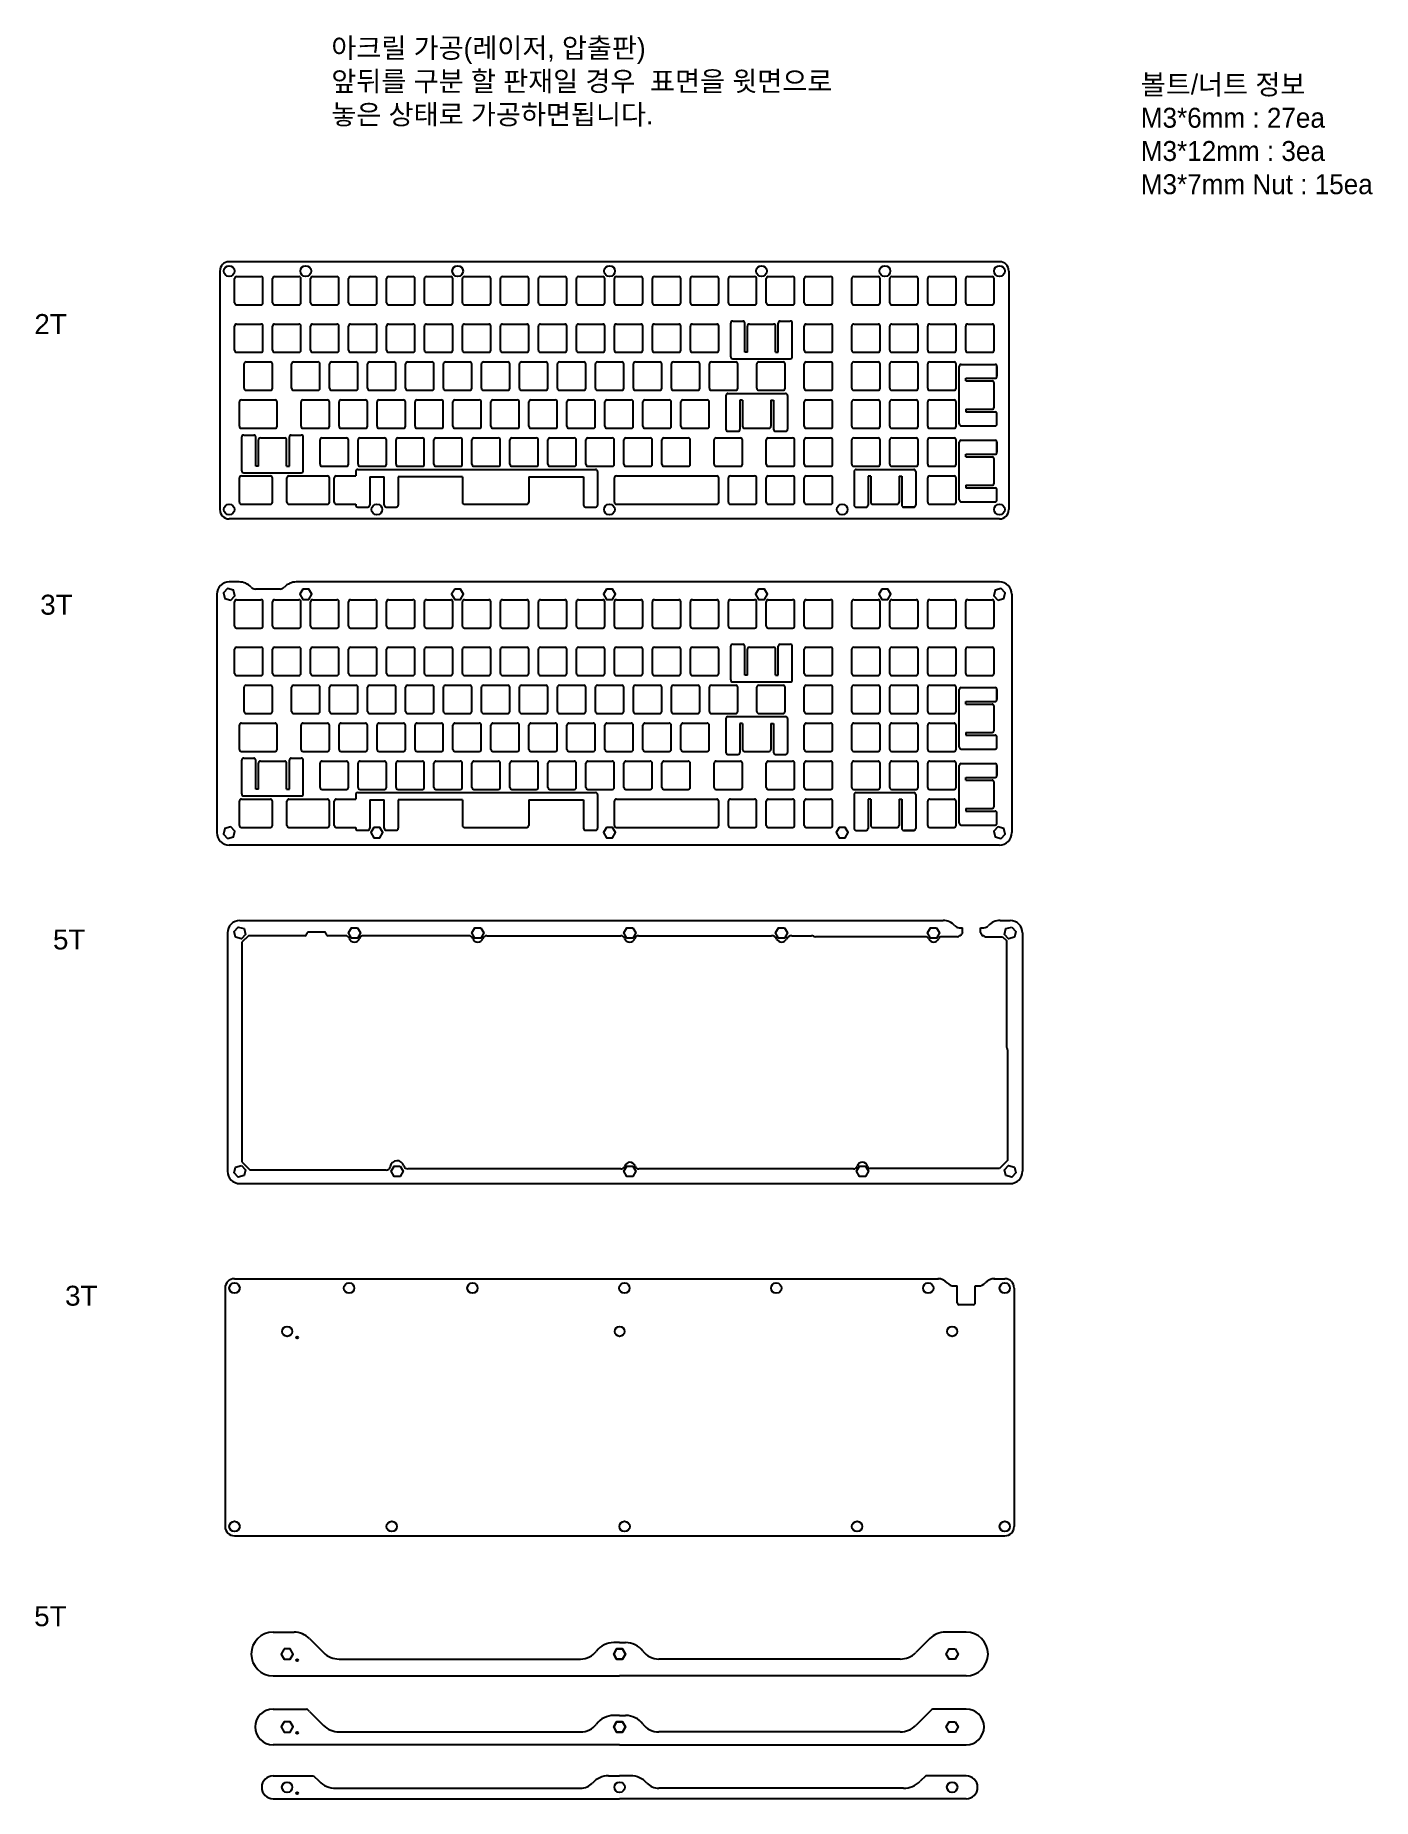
# Model space of a CAD drawing. Header units: millimetres. Extents: x 473 to 1143, y 454 to 1338.
import ezdxf

# ---------------------------------------------------------------- set-up
doc = ezdxf.new("R2010")
doc.units = ezdxf.units.MM
for name, color, linetype in [('받침5t', 122, 'Continuous'), ('보강판2t', 4, 'Continuous'), ('보강판3t', 30, 'Continuous'), ('중간5t', 150, 'Continuous'), ('하판 3t', 6, 'Continuous')]:
    doc.layers.add(name, color=color, linetype=linetype)
doc.styles.get("Standard").update_dxf_attribs({"font": 'arial.ttf'})

# ---------------------------------------------------------------- blocks, each defined once
blk = doc.blocks.new('switch hole for acrylic')
for p, q in [((-7.1, -6.1), (-7.1, 6.1)), ((-6.1, 7.1), (6.1, 7.1)), ((7.1, -6.1), (7.1, 6.1)), ((-6.1, -7.1), (6.1, -7.1))]:
    blk.add_line(p, q)
for centre, start, end in [((-6.1, 6.1), 90, 180), ((6.1, 6.1), 0, 90), ((-6.1, -6.1), 180, 270), ((6.1, -6.1), 270, 0)]:
    blk.add_arc(centre, 1, start, end)

msp = doc.modelspace()

# ---------------------------------------------------------------- linework, layer by layer
at = {"layer": '받침5t'}
for p, q in [((591.96, 537.34), (602.4, 537.34)), ((610.18, 534.12), (617.24, 527.06)), ((765.74, 532.09), (762.81, 532.09)), ((765.74, 532.09), (768.67, 532.09)), ((921.3, 534.12), (914.24, 527.06)), ((939.52, 537.34), (929.08, 537.34)), ((625.02, 523.84), (746.13, 523.84)), ((906.47, 523.84), (785.36, 523.84)), ((591.96, 515.34), (765.74, 515.34)), ((939.52, 515.34), (765.74, 515.34)), ((591.96, 498.78), (608.73, 498.78)), ((610.18, 497.56), (617.24, 490.51)), ((765.74, 495.53), (762.81, 495.53)), ((765.74, 495.53), (768.67, 495.53)), ((921.3, 497.56), (914.24, 490.51)), ((939.52, 498.78), (922.75, 498.78)), ((625.02, 487.28), (746.13, 487.28)), ((906.47, 487.28), (785.36, 487.28)), ((765.74, 480.78), (591.96, 480.78)), ((765.74, 480.78), (939.52, 480.78)), ((591.96, 465.28), (612.21, 465.28)), ((612.21, 465.28), (614.94, 462.54)), ((760.21, 465.28), (765.74, 465.28)), ((771.27, 465.28), (765.74, 465.28)), ((919.27, 465.28), (916.54, 462.54)), ((939.52, 465.28), (919.27, 465.28)), ((591.96, 453.78), (765.74, 453.78)), ((623.43, 459.03), (746.13, 459.03)), ((939.52, 453.78), (765.74, 453.78)), ((908.05, 459.03), (785.36, 459.03))]:
    msp.add_line(p, q, dxfattribs=at)
for points in [[(597.46, 528.94), (595.96, 526.34), (597.46, 523.74), (600.46, 523.74), (601.96, 526.34), (600.46, 528.94)], [(764.24, 528.94), (762.74, 526.34), (764.24, 523.74), (767.24, 523.74), (768.74, 526.34), (767.24, 528.94)], [(767.24, 528.94), (768.74, 526.34), (767.24, 523.74), (764.24, 523.74), (762.74, 526.34), (764.24, 528.94)], [(934.02, 528.94), (935.52, 526.34), (934.02, 523.74), (931.02, 523.74), (929.52, 526.34), (931.02, 528.94)], [(597.46, 492.38), (595.96, 489.78), (597.46, 487.18), (600.46, 487.18), (601.96, 489.78), (600.46, 492.38)], [(764.24, 492.38), (762.74, 489.78), (764.24, 487.18), (767.24, 487.18), (768.74, 489.78), (767.24, 492.38)], [(767.24, 492.38), (768.74, 489.78), (767.24, 487.18), (764.24, 487.18), (762.74, 489.78), (764.24, 492.38)], [(934.02, 492.38), (935.52, 489.78), (934.02, 487.18), (931.02, 487.18), (929.52, 489.78), (931.02, 492.38)]]:
    msp.add_lwpolyline(points, close=True, dxfattribs=at)
for centre, radius in [((603.96, 523.34), 0.5), ((603.96, 486.78), 0.5), ((598.96, 459.53), 2.6), ((765.74, 459.53), 2.6), ((765.74, 459.53), 2.6), ((932.52, 459.53), 2.6), ((603.96, 456.53), 0.5)]:
    msp.add_circle(centre, radius, dxfattribs=at)
for centre, radius, start, end in [((591.96, 526.34), 11, 90, 270), ((602.4, 526.34), 11, 45, 90), ((762.81, 521.09), 11, 90, 142.6168), ((768.67, 521.09), 11, 37.3832, 90), ((929.08, 526.34), 11, 90, 135), ((939.52, 526.34), 11, 270, 90), ((625.02, 534.84), 11, 225, 270), ((746.13, 533.84), 10, 270, 322.6168), ((785.36, 533.84), 10, 217.3832, 270), ((906.47, 534.84), 11, 270, 315), ((591.96, 489.78), 9, 90, 270), ((602.4, 489.78), 11, 45, 54.9032), ((762.81, 484.53), 11, 90, 142.6168), ((768.67, 484.53), 11, 37.3832, 90), ((929.08, 489.78), 11, 125.0968, 135), ((939.52, 489.78), 9, 270, 90), ((625.02, 498.28), 11, 225, 270), ((746.13, 497.28), 10, 270, 322.6168), ((785.36, 497.28), 10, 217.3832, 270), ((906.47, 498.28), 11, 270, 315), ((591.96, 459.53), 5.75, 90, 270), ((623.43, 471.03), 12, 225, 270), ((746.13, 467.03), 8, 270, 317.85164), ((760.21, 454.28), 11, 90, 137.85164), ((771.27, 454.28), 11, 42.14836, 90), ((785.36, 467.03), 8, 222.14836, 270), ((908.05, 471.03), 12, 270, 315), ((939.52, 459.53), 5.75, 270, 90)]:
    msp.add_arc(centre, radius, start, end, dxfattribs=at)
at = {"layer": '보강판2t'}
for p, q in [((956.25, 1224.68), (569.89, 1224.68)), ((565.19, 1219.98), (565.19, 1100.41)), ((960.95, 1219.98), (960.95, 1100.41)), ((822.45, 1194.92), (827.45, 1194.92)), ((846.32, 1194.92), (851.32, 1194.92)), ((821.45, 1176.98), (821.45, 1193.92)), ((828.45, 1179.34), (828.45, 1193.92)), ((829.79, 1179.34), (829.79, 1192.44)), ((830.79, 1193.44), (842.99, 1193.44)), ((843.99, 1179.34), (843.99, 1192.44)), ((845.32, 1179.34), (845.32, 1193.92)), ((852.32, 1176.98), (852.32, 1193.92)), ((829.79, 1179.34), (828.45, 1179.34)), ((843.99, 1179.34), (845.32, 1179.34)), ((822.45, 1175.98), (851.32, 1175.98)), ((936.07, 1143.33), (936.07, 1172.2)), ((937.07, 1173.2), (954.01, 1173.2)), ((955.01, 1167.2), (955.01, 1172.2)), ((955.01, 1172.2), (955.01, 1167.2)), ((939.42, 1166.2), (954.01, 1166.2)), ((939.42, 1164.86), (939.42, 1166.2)), ((939.42, 1164.86), (952.52, 1164.86)), ((953.52, 1151.66), (953.52, 1163.86)), ((574.99, 1142.14), (574.99, 1154.34)), ((575.99, 1155.34), (592.95, 1155.34)), ((593.95, 1142.14), (593.95, 1154.34)), ((819.07, 1157.59), (819.07, 1140.65)), ((820.07, 1158.59), (848.94, 1158.59)), ((826.07, 1155.24), (826.07, 1140.65)), ((827.4, 1155.24), (826.07, 1155.24)), ((827.4, 1155.24), (827.4, 1142.14)), ((841.6, 1155.24), (842.94, 1155.24)), ((841.6, 1155.24), (841.6, 1142.14)), ((842.94, 1155.24), (842.94, 1140.65)), ((849.94, 1157.59), (849.94, 1140.65)), ((939.42, 1150.66), (939.42, 1149.33)), ((939.42, 1150.66), (952.52, 1150.66)), ((575.99, 1141.14), (592.95, 1141.14)), ((828.4, 1141.14), (840.6, 1141.14)), ((937.07, 1142.33), (954.01, 1142.33)), ((939.42, 1149.33), (954.01, 1149.33)), ((955.01, 1143.33), (955.01, 1148.33)), ((576.18, 1119.83), (576.18, 1136.77)), ((577.18, 1137.77), (582.18, 1137.77)), ((583.18, 1122.19), (583.18, 1136.77)), ((584.52, 1122.19), (584.52, 1135.29)), ((585.52, 1136.29), (597.72, 1136.29)), ((598.72, 1122.19), (598.72, 1135.29)), ((600.06, 1122.19), (600.06, 1136.77)), ((601.06, 1137.77), (606.06, 1137.77)), ((607.06, 1119.83), (607.06, 1136.77)), ((820.07, 1139.65), (825.07, 1139.65)), ((843.94, 1139.65), (848.94, 1139.65)), ((936.07, 1105.23), (936.07, 1134.1)), ((937.07, 1135.1), (954.01, 1135.1)), ((955.01, 1129.1), (955.01, 1134.1)), ((955.01, 1134.1), (955.01, 1129.1)), ((939.42, 1128.1), (954.01, 1128.1)), ((939.42, 1126.76), (939.42, 1128.1)), ((939.42, 1126.76), (952.52, 1126.76)), ((953.52, 1113.56), (953.52, 1125.76)), ((574.99, 1104.04), (574.99, 1116.24)), ((575.99, 1117.24), (590.57, 1117.24)), ((577.18, 1118.83), (606.06, 1118.83)), ((584.52, 1122.19), (583.18, 1122.19)), ((591.57, 1104.04), (591.57, 1116.24)), ((598.72, 1122.19), (600.06, 1122.19)), ((598.81, 1104.04), (598.81, 1116.24)), ((599.81, 1117.24), (619.15, 1117.24)), ((620.15, 1104.04), (620.15, 1116.24)), ((622.62, 1104.04), (622.62, 1116.24)), ((623.62, 1117.24), (633.36, 1117.24)), ((633.36, 1119.49), (633.36, 1117.24)), ((634.36, 1120.49), (753.66, 1120.49)), ((640.36, 1116.84), (640.36, 1102.61)), ((640.36, 1116.84), (647.65, 1116.84)), ((647.65, 1102.61), (647.65, 1116.84)), ((654.65, 1116.84), (654.65, 1102.61)), ((686.91, 1116.84), (654.65, 1116.84)), ((686.91, 1116.84), (686.91, 1104.04)), ((720.16, 1116.84), (720.16, 1104.04)), ((720.16, 1116.84), (747.66, 1116.84)), ((747.66, 1116.84), (747.66, 1102.61)), ((754.66, 1119.49), (754.66, 1102.61)), ((763.11, 1104.04), (763.11, 1116.24)), ((764.11, 1117.24), (814.41, 1117.24)), ((815.41, 1104.04), (815.41, 1116.24)), ((883.36, 1119.49), (883.36, 1102.55)), ((884.36, 1120.49), (913.24, 1120.49)), ((890.36, 1117.14), (890.36, 1102.55)), ((891.7, 1117.14), (890.36, 1117.14)), ((891.7, 1117.14), (891.7, 1104.04)), ((905.9, 1117.14), (907.24, 1117.14)), ((905.9, 1117.14), (905.9, 1104.04)), ((907.24, 1117.14), (907.24, 1102.55)), ((914.24, 1119.49), (914.24, 1102.55)), ((939.42, 1112.56), (939.42, 1111.23)), ((939.42, 1112.56), (952.52, 1112.56)), ((939.42, 1111.23), (954.01, 1111.23)), ((955.01, 1105.23), (955.01, 1110.23)), ((575.99, 1103.04), (590.57, 1103.04)), ((599.81, 1103.04), (619.15, 1103.04)), ((623.62, 1103.04), (633.36, 1103.04)), ((633.36, 1103.04), (633.36, 1102.61)), ((634.36, 1101.61), (639.36, 1101.61)), ((648.65, 1101.61), (653.65, 1101.61)), ((687.91, 1103.04), (719.16, 1103.04)), ((748.66, 1101.61), (753.66, 1101.61)), ((764.11, 1103.04), (814.41, 1103.04)), ((884.36, 1101.55), (889.36, 1101.55)), ((892.7, 1103.04), (904.9, 1103.04)), ((908.24, 1101.55), (913.24, 1101.55)), ((913.24, 1101.55), (908.24, 1101.55)), ((937.07, 1104.23), (954.01, 1104.23)), ((956.25, 1095.71), (569.89, 1095.71))]:
    msp.add_line(p, q, dxfattribs=at)
for centre in [(569.89, 1219.98), (608.29, 1219.98), (684.49, 1219.98), (760.69, 1219.98), (836.89, 1219.98), (898.8, 1219.98), (956.25, 1219.98), (569.89, 1100.41), (644, 1100.41), (760.59, 1100.41), (877.37, 1100.41), (956.25, 1100.41), (956.25, 1100.41)]:
    msp.add_circle(centre, 2.7, dxfattribs=at)
for centre, radius, start, end in [((569.89, 1219.98), 4.7, 90, 180), ((956.25, 1219.98), 4.7, 0, 90), ((822.45, 1193.92), 1, 90, 180), ((827.45, 1193.92), 1, 360, 90), ((846.32, 1193.92), 1, 90, 180), ((851.32, 1193.92), 1, 360, 90), ((830.79, 1192.44), 1, 90, 180), ((842.99, 1192.44), 1, 0, 90), ((822.45, 1176.98), 1, 180, 270), ((851.32, 1176.98), 1, 270, 0), ((937.07, 1172.2), 1, 90, 180), ((954.01, 1172.2), 1, 0, 90), ((954.01, 1172.2), 1, 360, 90), ((952.52, 1163.86), 1, 0, 90), ((954.01, 1167.2), 1, 270, 0), ((575.99, 1154.34), 1, 90, 180), ((592.95, 1154.34), 1, 0, 90), ((820.07, 1157.59), 1, 90, 180), ((848.94, 1157.59), 1, 0, 90), ((952.52, 1151.66), 1, 270, 0), ((575.99, 1142.14), 1, 180, 270), ((592.95, 1142.14), 1, 270, 0), ((828.4, 1142.14), 1, 180, 270), ((840.6, 1142.14), 1, 270, 0), ((937.07, 1143.33), 1, 180, 270), ((954.01, 1148.33), 1, 0, 90), ((954.01, 1143.33), 1, 270, 0), ((577.18, 1136.77), 1, 90, 180), ((582.18, 1136.77), 1, 360, 90), ((585.52, 1135.29), 1, 90, 180), ((597.72, 1135.29), 1, 0, 90), ((601.06, 1136.77), 1, 90, 180), ((606.06, 1136.77), 1, 360, 90), ((820.07, 1140.65), 1, 180, 270), ((825.07, 1140.65), 1, 270, 0), ((843.94, 1140.65), 1, 180, 270), ((848.94, 1140.65), 1, 270, 360), ((937.07, 1134.1), 1, 90, 180), ((954.01, 1134.1), 1, 0, 90), ((954.01, 1134.1), 1, 360, 90), ((952.52, 1125.76), 1, 0, 90), ((954.01, 1129.1), 1, 270, 0), ((575.99, 1116.24), 1, 90, 180), ((577.18, 1119.83), 1, 180, 270), ((590.57, 1116.24), 1, 0, 90), ((599.81, 1116.24), 1, 90, 180), ((606.06, 1119.83), 1, 270, 360), ((619.15, 1116.24), 1, 0, 90), ((623.62, 1116.24), 1, 90, 180), ((634.36, 1119.49), 1, 90, 180), ((753.66, 1119.49), 1, 0, 90), ((764.11, 1116.24), 1, 90, 180), ((814.41, 1116.24), 1, 0, 90), ((884.36, 1119.49), 1, 90, 180), ((913.24, 1119.49), 1, 0, 90), ((952.52, 1113.56), 1, 270, 0), ((954.01, 1110.23), 1, 0, 90), ((569.89, 1100.41), 4.7, 180, 270), ((575.99, 1104.04), 1, 180, 270), ((590.57, 1104.04), 1, 270, 0), ((599.81, 1104.04), 1, 180, 270), ((619.15, 1104.04), 1, 270, 0), ((623.62, 1104.04), 1, 180, 270), ((634.36, 1102.61), 1, 180, 270), ((639.36, 1102.61), 1, 270, 0), ((648.65, 1102.61), 1, 180, 270), ((653.65, 1102.61), 1, 270, 0), ((687.91, 1104.04), 1, 180, 270), ((719.16, 1104.04), 1, 270, 0), ((748.66, 1102.61), 1, 180, 270), ((753.66, 1102.61), 1, 270, 0), ((764.11, 1104.04), 1, 180, 270), ((814.41, 1104.04), 1, 270, 0), ((884.36, 1102.55), 1, 180, 270), ((889.36, 1102.55), 1, 270, 0), ((892.7, 1104.04), 1, 180, 270), ((904.9, 1104.04), 1, 270, 0), ((908.24, 1102.55), 1, 180, 270), ((913.24, 1102.55), 1, 270, 0), ((913.24, 1102.55), 1, 270, 360), ((937.07, 1105.23), 1, 180, 270), ((954.01, 1105.23), 1, 270, 0), ((956.25, 1100.41), 4.7, 270, 0)]:
    msp.add_arc(centre, radius, start, end, dxfattribs=at)
at = {"layer": '보강판3t'}
for p, q in [((574.93, 1064.08), (569.89, 1064.08)), ((956.25, 1064.08), (603.54, 1064.08)), ((563.69, 1057.88), (563.69, 938.32)), ((595.41, 1060.49), (583.06, 1060.49)), ((962.45, 1057.88), (962.45, 938.32)), ((821.45, 1014.89), (821.45, 1031.83)), ((822.45, 1032.83), (827.45, 1032.83)), ((828.45, 1017.24), (828.45, 1031.83)), ((829.79, 1017.24), (829.79, 1030.34)), ((830.79, 1031.34), (842.99, 1031.34)), ((843.99, 1017.24), (843.99, 1030.34)), ((845.32, 1017.24), (845.32, 1031.83)), ((846.32, 1032.83), (851.32, 1032.83)), ((852.32, 1014.89), (852.32, 1031.83)), ((829.79, 1017.24), (828.45, 1017.24)), ((843.99, 1017.24), (845.32, 1017.24)), ((822.45, 1013.89), (851.32, 1013.89)), ((936.07, 981.23), (936.07, 1010.1)), ((937.07, 1011.1), (954.01, 1011.1)), ((955.01, 1005.1), (955.01, 1010.1)), ((955.01, 1010.1), (955.01, 1005.1)), ((939.42, 1004.1), (954.01, 1004.1)), ((939.42, 1002.77), (939.42, 1004.1)), ((939.42, 1002.77), (952.52, 1002.77)), ((953.52, 989.57), (953.52, 1001.77)), ((574.99, 980.04), (574.99, 992.24)), ((575.99, 993.24), (592.95, 993.24)), ((593.95, 980.04), (593.95, 992.24)), ((819.07, 995.5), (819.07, 978.56)), ((820.07, 996.5), (848.94, 996.5)), ((826.07, 993.14), (826.07, 978.56)), ((827.4, 993.14), (826.07, 993.14)), ((827.4, 993.14), (827.4, 980.04)), ((841.6, 993.14), (842.94, 993.14)), ((841.6, 993.14), (841.6, 980.04)), ((842.94, 993.14), (842.94, 978.56)), ((849.94, 995.5), (849.94, 978.56)), ((939.42, 988.57), (939.42, 987.23)), ((939.42, 988.57), (952.52, 988.57)), ((939.42, 987.23), (954.01, 987.23)), ((955.01, 981.23), (955.01, 986.23)), ((575.99, 979.04), (592.95, 979.04)), ((576.18, 957.74), (576.18, 974.68)), ((577.18, 975.68), (582.18, 975.68)), ((583.18, 960.09), (583.18, 974.68)), ((584.52, 960.09), (584.52, 973.19)), ((585.52, 974.19), (597.72, 974.19)), ((598.72, 960.09), (598.72, 973.19)), ((600.06, 960.09), (600.06, 974.68)), ((601.06, 975.68), (606.06, 975.68)), ((607.06, 957.74), (607.06, 974.68)), ((820.07, 977.56), (825.07, 977.56)), ((828.4, 979.04), (840.6, 979.04)), ((843.94, 977.56), (848.94, 977.56)), ((937.07, 980.23), (954.01, 980.23)), ((937.07, 973), (954.01, 973)), ((936.07, 943.13), (936.07, 972)), ((939.42, 966), (954.01, 966)), ((939.42, 964.67), (939.42, 966)), ((939.42, 964.67), (952.52, 964.67)), ((955.01, 967), (955.01, 972)), ((955.01, 972), (955.01, 967)), ((577.18, 956.74), (606.06, 956.74)), ((584.52, 960.09), (583.18, 960.09)), ((598.72, 960.09), (600.06, 960.09)), ((633.36, 957.4), (633.36, 955.14)), ((634.36, 958.4), (753.66, 958.4)), ((754.66, 957.4), (754.66, 940.52)), ((883.36, 957.4), (883.36, 940.46)), ((884.36, 958.4), (913.24, 958.4)), ((914.24, 957.4), (914.24, 940.46)), ((953.52, 951.47), (953.52, 963.67)), ((574.99, 941.94), (574.99, 954.14)), ((575.99, 955.14), (590.57, 955.14)), ((591.57, 941.94), (591.57, 954.14)), ((598.81, 941.94), (598.81, 954.14)), ((599.81, 955.14), (619.15, 955.14)), ((620.15, 941.94), (620.15, 954.14)), ((622.62, 941.94), (622.62, 954.14)), ((623.62, 955.14), (633.36, 955.14)), ((640.36, 954.74), (640.36, 940.52)), ((640.36, 954.74), (647.65, 954.74)), ((647.65, 940.52), (647.65, 954.74)), ((654.65, 954.74), (654.65, 940.52)), ((686.91, 954.74), (654.65, 954.74)), ((686.91, 954.74), (686.91, 941.94)), ((720.16, 954.74), (720.16, 941.94)), ((720.16, 954.74), (747.66, 954.74)), ((747.66, 954.74), (747.66, 940.52)), ((763.11, 941.94), (763.11, 954.14)), ((764.11, 955.14), (814.41, 955.14)), ((815.41, 941.94), (815.41, 954.14)), ((890.36, 955.04), (890.36, 940.46)), ((891.7, 955.04), (890.36, 955.04)), ((891.7, 955.04), (891.7, 941.94)), ((905.9, 955.04), (907.24, 955.04)), ((905.9, 955.04), (905.9, 941.94)), ((907.24, 955.04), (907.24, 940.46)), ((939.42, 950.47), (939.42, 949.13)), ((939.42, 950.47), (952.52, 950.47)), ((939.42, 949.13), (954.01, 949.13)), ((955.01, 943.13), (955.01, 948.13)), ((575.99, 940.94), (590.57, 940.94)), ((599.81, 940.94), (619.15, 940.94)), ((623.62, 940.94), (633.36, 940.94)), ((633.36, 940.94), (633.36, 940.52)), ((634.36, 939.52), (639.36, 939.52)), ((648.65, 939.52), (653.65, 939.52)), ((687.91, 940.94), (719.16, 940.94)), ((748.66, 939.52), (753.66, 939.52)), ((764.11, 940.94), (814.41, 940.94)), ((884.36, 939.46), (889.36, 939.46)), ((892.7, 940.94), (904.9, 940.94)), ((908.24, 939.46), (913.24, 939.46)), ((913.24, 939.46), (908.24, 939.46)), ((937.07, 942.13), (954.01, 942.13)), ((956.25, 932.12), (569.89, 932.12))]:
    msp.add_line(p, q, dxfattribs=at)
for points in [[(567.76, 1055.76), (570.66, 1054.98), (572.79, 1057.1), (572.01, 1060), (569.11, 1060.78), (566.99, 1058.66)], [(606.79, 1060.48), (605.28, 1057.88), (606.79, 1055.28), (609.79, 1055.28), (611.29, 1057.88), (609.79, 1060.48)], [(682.99, 1060.48), (681.48, 1057.88), (682.99, 1055.28), (685.99, 1055.28), (687.49, 1057.88), (685.99, 1060.48)], [(759.19, 1060.48), (757.68, 1057.88), (759.19, 1055.28), (762.19, 1055.28), (763.69, 1057.88), (762.19, 1060.48)], [(835.39, 1060.48), (833.88, 1057.88), (835.39, 1055.28), (838.39, 1055.28), (839.89, 1057.88), (838.39, 1060.48)], [(897.3, 1060.48), (895.8, 1057.88), (897.3, 1055.28), (900.3, 1055.28), (901.8, 1057.88), (900.3, 1060.48)], [(955.47, 1054.98), (958.37, 1055.76), (959.15, 1058.66), (957.03, 1060.78), (954.13, 1060), (953.35, 1057.1)], [(569.11, 935.42), (572.01, 936.19), (572.79, 939.09), (570.66, 941.22), (567.76, 940.44), (566.99, 937.54)], [(642.5, 940.92), (641, 938.32), (642.5, 935.72), (645.51, 935.72), (647.01, 938.32), (645.51, 940.92)], [(759.09, 940.92), (757.59, 938.32), (759.09, 935.72), (762.09, 935.72), (763.59, 938.32), (762.09, 940.92)], [(875.87, 940.92), (874.37, 938.32), (875.87, 935.72), (878.87, 935.72), (880.37, 938.32), (878.87, 940.92)], [(954.13, 936.19), (957.03, 935.42), (959.15, 937.54), (958.37, 940.44), (955.47, 941.22), (953.35, 939.09)]]:
    msp.add_lwpolyline(points, close=True, dxfattribs=at)
for centre, radius, start, end in [((569.89, 1057.88), 6.2, 90, 180), ((574.93, 1056.08), 8, 42.32833, 90), ((583.06, 1063.49), 3, 222.32833, 270), ((595.41, 1063.49), 3, 270, 317.67167), ((603.54, 1056.08), 8, 90, 137.67167), ((956.25, 1057.88), 6.2, 0, 90), ((822.45, 1031.83), 1, 90, 180), ((827.45, 1031.83), 1, 360, 90), ((830.79, 1030.34), 1, 90, 180), ((842.99, 1030.34), 1, 0, 90), ((846.32, 1031.83), 1, 90, 180), ((851.32, 1031.83), 1, 360, 90), ((822.45, 1014.89), 1, 180, 270), ((851.32, 1014.89), 1, 270, 0), ((937.07, 1010.1), 1, 90, 180), ((954.01, 1010.1), 1, 0, 90), ((954.01, 1010.1), 1, 360, 90), ((952.52, 1001.77), 1, 0, 90), ((954.01, 1005.1), 1, 270, 0), ((575.99, 992.24), 1, 90, 180), ((592.95, 992.24), 1, 0, 90), ((820.07, 995.5), 1, 90, 180), ((848.94, 995.5), 1, 0, 90), ((952.52, 989.57), 1, 270, 0), ((954.01, 986.23), 1, 0, 90), ((575.99, 980.04), 1, 180, 270), ((577.18, 974.68), 1, 90, 180), ((582.18, 974.68), 1, 360, 90), ((585.52, 973.19), 1, 90, 180), ((592.95, 980.04), 1, 270, 0), ((597.72, 973.19), 1, 0, 90), ((601.06, 974.68), 1, 90, 180), ((606.06, 974.68), 1, 360, 90), ((820.07, 978.56), 1, 180, 270), ((825.07, 978.56), 1, 270, 0), ((828.4, 980.04), 1, 180, 270), ((840.6, 980.04), 1, 270, 0), ((843.94, 978.56), 1, 180, 270), ((848.94, 978.56), 1, 270, 0), ((937.07, 981.23), 1, 180, 270), ((937.07, 972), 1, 90, 180), ((954.01, 981.23), 1, 270, 0), ((954.01, 972), 1, 0, 90), ((954.01, 972), 1, 360, 90), ((952.52, 963.67), 1, 0, 90), ((954.01, 967), 1, 270, 0), ((577.18, 957.74), 1, 180, 270), ((606.06, 957.74), 1, 270, 360), ((634.36, 957.4), 1, 90, 180), ((753.66, 957.4), 1, 0, 90), ((884.36, 957.4), 1, 90, 180), ((913.24, 957.4), 1, 0, 90), ((575.99, 954.14), 1, 90, 180), ((590.57, 954.14), 1, 0, 90), ((599.81, 954.14), 1, 90, 180), ((619.15, 954.14), 1, 0, 90), ((623.62, 954.14), 1, 90, 180), ((764.11, 954.14), 1, 90, 180), ((814.41, 954.14), 1, 0, 90), ((952.52, 951.47), 1, 270, 0), ((954.01, 948.13), 1, 0, 90), ((569.89, 938.32), 6.2, 180, 270), ((575.99, 941.94), 1, 180, 270), ((590.57, 941.94), 1, 270, 0), ((599.81, 941.94), 1, 180, 270), ((619.15, 941.94), 1, 270, 0), ((623.62, 941.94), 1, 180, 270), ((634.36, 940.52), 1, 180, 270), ((639.36, 940.52), 1, 270, 0), ((648.65, 940.52), 1, 180, 270), ((653.65, 940.52), 1, 270, 0), ((687.91, 941.94), 1, 180, 270), ((719.16, 941.94), 1, 270, 0), ((748.66, 940.52), 1, 180, 270), ((753.66, 940.52), 1, 270, 0), ((764.11, 941.94), 1, 180, 270), ((814.41, 941.94), 1, 270, 0), ((884.36, 940.46), 1, 180, 270), ((889.36, 940.46), 1, 270, 0), ((892.7, 941.94), 1, 180, 270), ((904.9, 941.94), 1, 270, 0), ((908.24, 940.46), 1, 180, 270), ((913.24, 940.46), 1, 270, 0), ((913.24, 940.46), 1, 270, 360), ((937.07, 943.13), 1, 180, 270), ((954.01, 943.13), 1, 270, 0), ((956.25, 938.32), 6.2, 270, 0)]:
    msp.add_arc(centre, radius, start, end, dxfattribs=at)
at = {"layer": '중간5t'}
for p, q in [((575.23, 894.25), (927.94, 894.25)), ((956.55, 894.25), (961.59, 894.25)), ((569.03, 888.05), (569.03, 768.49)), ((579.53, 886.65), (576.28, 883.4)), ((607.78, 886.65), (579.53, 886.65)), ((617.5, 888.45), (609.77, 888.45)), ((628.23, 886.65), (619.48, 886.65)), ((690.14, 886.65), (637.14, 886.65)), ((699.05, 886.65), (766.34, 886.65)), ((775.25, 886.65), (841.87, 886.65)), ((852.12, 886.65), (862.03, 886.65)), ((918.94, 886.15), (863.96, 886.15)), ((935.27, 886.15), (927.45, 886.15)), ((936.07, 890.66), (937.74, 890.66)), ((937.74, 888.22), (937.74, 890.66)), ((946.74, 890.66), (948.42, 890.66)), ((946.74, 888.22), (946.74, 890.66)), ((949.22, 886.15), (957.79, 886.15)), ((957.79, 886.15), (959.79, 884.15)), ((967.79, 888.05), (967.79, 768.49)), ((576.28, 883.4), (576.28, 773.14)), ((959.79, 884.15), (959.79, 831.27)), ((960.29, 829.33), (960.29, 773.89)), ((576.28, 773.14), (580.33, 769.09)), ((766.4, 769.69), (659.43, 769.69)), ((882.99, 769.69), (775.38, 769.69)), ((956.29, 769.89), (891.37, 769.89)), ((960.29, 773.89), (956.29, 769.89)), ((575.23, 762.29), (961.59, 762.29)), ((648.67, 769.09), (580.33, 769.09))]:
    msp.add_line(p, q, dxfattribs=at)
for points in [[(577.36, 890.17), (578.13, 887.27), (576.01, 885.15), (573.11, 885.93), (572.33, 888.83), (574.46, 890.95)], [(634.18, 890.65), (635.68, 888.05), (634.18, 885.45), (631.18, 885.45), (629.68, 888.05), (631.18, 890.65)], [(696.1, 890.65), (697.6, 888.05), (696.1, 885.45), (693.09, 885.45), (691.59, 888.05), (693.09, 890.65)], [(772.3, 890.65), (773.8, 888.05), (772.3, 885.45), (769.29, 885.45), (767.79, 888.05), (769.29, 890.65)], [(848.5, 890.65), (850, 888.05), (848.5, 885.45), (845.49, 885.45), (843.99, 888.05), (845.49, 890.65)], [(924.7, 890.65), (926.2, 888.05), (924.7, 885.45), (921.69, 885.45), (920.19, 888.05), (921.69, 890.65)], [(962.37, 890.95), (964.49, 888.83), (963.72, 885.93), (960.82, 885.15), (958.7, 887.27), (959.47, 890.17)], [(576.01, 771.39), (578.13, 769.26), (577.36, 766.36), (574.46, 765.59), (572.33, 767.71), (573.11, 770.61)], [(655.61, 771.09), (657.12, 768.49), (655.61, 765.89), (652.61, 765.89), (651.11, 768.49), (652.61, 771.09)], [(772.39, 771.09), (773.89, 768.49), (772.39, 765.89), (769.39, 765.89), (767.89, 768.49), (769.39, 771.09)], [(888.98, 771.09), (890.48, 768.49), (888.98, 765.89), (885.98, 765.89), (884.47, 768.49), (885.98, 771.09)], [(963.72, 770.61), (964.49, 767.71), (962.37, 765.59), (959.47, 766.36), (958.7, 769.26), (960.82, 771.39)]]:
    msp.add_lwpolyline(points, close=True, dxfattribs=at)
for centre, radius, start, end in [((575.23, 888.05), 6.2, 90, 180), ((927.94, 886.25), 8, 42.32833, 90), ((956.55, 886.25), 8, 90, 137.67167), ((961.59, 888.05), 6.2, 0, 90), ((607.78, 887.65), 1, 270, 354.26083), ((609.77, 887.45), 1, 90, 174.26083), ((617.5, 887.45), 1, 5.73917, 90), ((619.49, 887.65), 1, 185.73917, 270), ((628.23, 884.65), 2, 18.61146, 90), ((632.68, 886.15), 2.7, 198.61146, 341.38854), ((637.14, 884.65), 2, 90, 161.38854), ((690.14, 884.65), 2, 18.61146, 90), ((694.59, 886.15), 2.7, 198.61146, 341.38854), ((699.05, 884.65), 2, 90, 161.38854), ((766.34, 884.65), 2, 18.61146, 90), ((770.79, 886.15), 2.7, 198.61146, 341.38854), ((775.25, 884.65), 2, 90, 161.38854), ((841.87, 883.65), 3, 26.01437, 90), ((846.99, 886.15), 2.7, 206.01437, 333.98563), ((852.12, 883.65), 3, 90, 153.98563), ((862.03, 884.65), 2, 61.04498, 90), ((863.96, 888.15), 2, 241.04498, 270), ((918.94, 884.15), 2, 25.18434, 90), ((923.19, 886.15), 2.7, 205.18434, 334.81566), ((927.45, 884.15), 2, 90, 154.81566), ((936.07, 893.66), 3, 222.32833, 270), ((935.27, 887.15), 1, 270, 311.93278), ((936.61, 885.66), 1, 96.31677, 131.93283), ((936.39, 887.65), 1, 276.31677, 354.26083), ((938.38, 887.45), 1, 129.28365, 174.26083), ((946.11, 887.45), 1, 5.73917, 50.71635), ((948.1, 887.65), 1, 185.73917, 263.68323), ((947.88, 885.66), 1, 48.06717, 83.68323), ((948.42, 893.66), 3, 270, 317.67167), ((949.22, 887.15), 1, 228.06717, 270), ((961.79, 831.27), 2, 180, 208.95502), ((958.29, 829.33), 2, 0, 28.95502), ((648.67, 771.09), 2, 270, 351.6364), ((654.11, 770.29), 3.5, 14.74665, 171.6364), ((659.43, 771.69), 2, 194.74665, 270), ((766.4, 771.69), 2, 270, 342.67014), ((770.89, 770.29), 2.7, 17.32986, 162.67014), ((775.38, 771.69), 2, 197.32986, 270), ((882.99, 771.69), 2, 270, 342.67014), ((887.48, 770.29), 2.7, 13.00288, 162.67014), ((891.37, 771.19), 1.3, 193.00288, 270), ((575.23, 768.49), 6.2, 180, 270), ((961.59, 768.49), 6.2, 270, 0)]:
    msp.add_arc(centre, radius, start, end, dxfattribs=at)
at = {"layer": '하판 3t'}
for p, q in [((567.86, 709.9), (567.86, 590.34)), ((572.56, 714.6), (925.75, 714.6)), ((933.4, 711.01), (935.07, 711.01)), ((935.07, 702.51), (935.07, 711.01)), ((944.07, 702.51), (944.07, 711.01)), ((944.07, 711.01), (945.75, 711.01)), ((953.39, 714.6), (958.92, 714.6)), ((963.62, 709.9), (963.62, 590.34)), ((943.07, 701.51), (936.07, 701.51)), ((572.56, 585.64), (958.92, 585.64))]:
    msp.add_line(p, q, dxfattribs=at)
for centre, radius in [((572.56, 709.9), 2.6), ((630.01, 709.9), 2.6), ((691.92, 709.9), 2.6), ((768.12, 709.9), 2.6), ((844.32, 709.9), 2.6), ((920.52, 709.9), 2.6), ((958.92, 709.9), 2.6), ((598.96, 688.17), 2.5), ((765.74, 688.17), 2.5), ((932.52, 688.17), 2.5), ((603.96, 685.17), 0.5), ((572.56, 590.34), 2.6), ((651.44, 590.34), 2.6), ((768.22, 590.34), 2.6), ((884.8, 590.34), 2.6), ((958.92, 590.34), 2.6)]:
    msp.add_circle(centre, radius, dxfattribs=at)
for centre, radius, start, end in [((572.56, 709.9), 4.7, 90, 180), ((925.26, 708.1), 6.5, 42.32833, 90), ((933.4, 715.51), 4.5, 222.32833, 270), ((945.75, 715.51), 4.5, 270, 317.67167), ((953.88, 708.1), 6.5, 90, 137.67167), ((958.92, 709.9), 4.7, 0, 90), ((936.07, 702.51), 1, 180, 270), ((943.07, 702.51), 1, 270, 0), ((572.56, 590.34), 4.7, 180, 270), ((958.92, 590.34), 4.7, 270, 0)]:
    msp.add_arc(centre, radius, start, end, dxfattribs=at)

# ---------------------------------------------------------------- block references
at = {"layer": '보강판2t'}
for p in [(579.71, 1210.15), (598.76, 1210.15), (617.81, 1210.15), (636.86, 1210.15), (655.91, 1210.15), (674.96, 1210.15), (694.01, 1210.15), (713.06, 1210.15), (732.11, 1210.15), (751.16, 1210.15), (770.21, 1210.15), (789.26, 1210.15), (808.31, 1210.15), (827.36, 1210.15), (846.41, 1210.15), (865.46, 1210.15), (889.27, 1210.15), (908.32, 1210.15), (927.37, 1210.15), (946.42, 1210.15), (579.71, 1186.34), (598.76, 1186.34), (617.81, 1186.34), (636.86, 1186.34), (655.91, 1186.34), (674.96, 1186.34), (694.01, 1186.34), (713.06, 1186.34), (732.11, 1186.34), (751.16, 1186.34), (770.21, 1186.34), (789.26, 1186.34), (808.31, 1186.34), (865.46, 1186.34), (889.27, 1186.34), (908.32, 1186.34), (927.37, 1186.34), (946.42, 1186.34), (584.47, 1167.29), (608.29, 1167.29), (627.34, 1167.29), (646.39, 1167.29), (665.44, 1167.29), (684.49, 1167.29), (703.54, 1167.29), (722.59, 1167.29), (741.64, 1167.29), (760.69, 1167.29), (779.74, 1167.29), (798.79, 1167.29), (817.84, 1167.29), (841.65, 1167.29), (865.46, 1167.29), (889.27, 1167.29), (908.32, 1167.29), (927.37, 1167.29), (613.05, 1148.24), (632.1, 1148.24), (651.15, 1148.24), (670.2, 1148.24), (689.25, 1148.24), (708.3, 1148.24), (727.35, 1148.24), (746.4, 1148.24), (765.45, 1148.24), (784.5, 1148.24), (803.55, 1148.24), (865.46, 1148.24), (889.27, 1148.24), (908.32, 1148.24), (927.37, 1148.24), (622.57, 1129.19), (641.62, 1129.19), (660.67, 1129.19), (679.72, 1129.19), (698.77, 1129.19), (717.82, 1129.19), (736.87, 1129.19), (755.92, 1129.19), (774.97, 1129.19), (794.02, 1129.19), (820.22, 1129.19), (846.41, 1129.19), (865.46, 1129.19), (889.27, 1129.19), (908.32, 1129.19), (927.37, 1129.19), (827.36, 1110.14), (846.41, 1110.14), (865.46, 1110.14), (927.37, 1110.14)]:
    msp.add_blockref('switch hole for acrylic', p, dxfattribs=at)
at = {"layer": '보강판3t'}
for p in [(579.71, 1048.05), (598.76, 1048.05), (617.81, 1048.05), (636.86, 1048.05), (655.91, 1048.05), (674.96, 1048.05), (694.01, 1048.05), (713.06, 1048.05), (732.11, 1048.05), (751.16, 1048.05), (770.21, 1048.05), (789.26, 1048.05), (808.31, 1048.05), (827.36, 1048.05), (846.41, 1048.05), (865.46, 1048.05), (889.27, 1048.05), (908.32, 1048.05), (927.37, 1048.05), (946.42, 1048.05), (579.71, 1024.24), (598.76, 1024.24), (617.81, 1024.24), (636.86, 1024.24), (655.91, 1024.24), (674.96, 1024.24), (694.01, 1024.24), (713.06, 1024.24), (732.11, 1024.24), (751.16, 1024.24), (770.21, 1024.24), (789.26, 1024.24), (808.31, 1024.24), (865.46, 1024.24), (889.27, 1024.24), (908.32, 1024.24), (927.37, 1024.24), (946.42, 1024.24), (584.47, 1005.19), (608.29, 1005.19), (627.34, 1005.19), (646.39, 1005.19), (665.44, 1005.19), (684.49, 1005.19), (703.54, 1005.19), (722.59, 1005.19), (741.64, 1005.19), (760.69, 1005.19), (779.74, 1005.19), (798.79, 1005.19), (817.84, 1005.19), (841.65, 1005.19), (865.46, 1005.19), (889.27, 1005.19), (908.32, 1005.19), (927.37, 1005.19), (613.05, 986.14), (632.1, 986.14), (651.15, 986.14), (670.2, 986.14), (689.25, 986.14), (708.3, 986.14), (727.35, 986.14), (746.4, 986.14), (765.45, 986.14), (784.5, 986.14), (803.55, 986.14), (865.46, 986.14), (889.27, 986.14), (908.32, 986.14), (927.37, 986.14), (622.57, 967.09), (641.62, 967.09), (660.67, 967.09), (679.72, 967.09), (698.77, 967.09), (717.82, 967.09), (736.87, 967.09), (755.92, 967.09), (774.97, 967.09), (794.02, 967.09), (820.22, 967.09), (846.41, 967.09), (865.46, 967.09), (889.27, 967.09), (908.32, 967.09), (927.37, 967.09), (827.36, 948.04), (846.41, 948.04), (865.46, 948.04), (927.37, 948.04)]:
    msp.add_blockref('switch hole for acrylic', p, dxfattribs=at)

# ---------------------------------------------------------------- texts
at = {"char_height": 10, "attachment_point": 1}
for s, width, insert in [('{\\fGulim|b0|i0|c129|p50;아크릴 가공(레이저, 압출판)\\P앞뒤를 구분 할 판재일 경우  표면을 윗면으로 놓은 상태로 가공하면됩니다.}', 278.418, (621.11, 1336.91)), ('{\\fGulim|b0|i0|c129|p50;볼트/너트 정보\\PM3*6mm : 27ea\\PM3*12mm : 3ea\\PM3*7mm Nut : 15ea}', 396.2328, (1027.14, 1318.56))]:
    msp.add_mtext_dynamic_manual_height_columns(s, width=width, gutter_width=12.5, heights=[0], dxfattribs=dict(at, insert=insert))
at = {"layer": '받침5t', "insert": (472.07, 550.32), "char_height": 10, "attachment_point": 1}
msp.add_mtext_dynamic_manual_height_columns('5T', width=0.8037, gutter_width=12.5, heights=[0], dxfattribs=at)
at = {"layer": '보강판2t', "insert": (472.17, 1198.42), "char_height": 10, "attachment_point": 1}
msp.add_mtext_dynamic_manual_height_columns('2T', width=25.1771, gutter_width=12.5, heights=[0], dxfattribs=at)
at = {"layer": '보강판3t', "insert": (475.11, 1057.66), "char_height": 10, "attachment_point": 1}
msp.add_mtext_dynamic_manual_height_columns('3T', width=22.6479, gutter_width=12.5, heights=[0], dxfattribs=at)
at = {"layer": '중간5t', "insert": (481.5, 889.74), "char_height": 10, "attachment_point": 1}
msp.add_mtext_dynamic_manual_height_columns('5T', width=64.2137, gutter_width=12.5, heights=[0], dxfattribs=at)
at = {"layer": '하판 3t', "insert": (487.56, 711.07), "char_height": 10, "attachment_point": 1}
msp.add_mtext_dynamic_manual_height_columns('3T', width=1.8043, gutter_width=12.5, heights=[0], dxfattribs=at)

doc.saveas('drawing.dxf')
